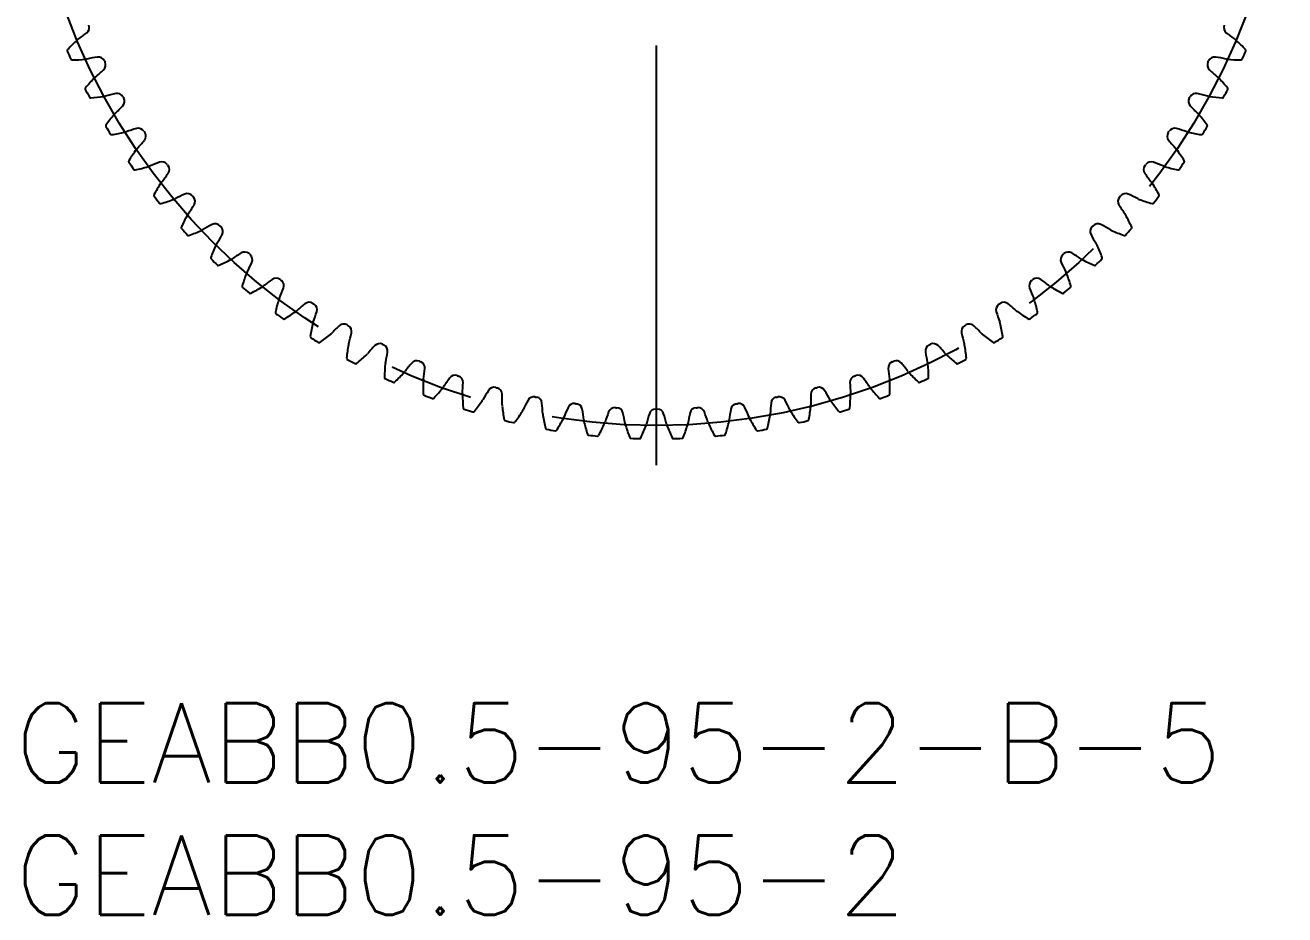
# Model space of a CAD drawing. Extents: x -1 to 76.5, y -8 to 59.5.
# Drawn here: x 0.39 to 48, y -8 to 25.64 of the extents above; entities that cross this region are included whole.
import ezdxf

# ---------------------------------------------------------------- set-up
doc = ezdxf.new("R2010")
doc.units = 0
doc.header["$LTSCALE"] = 0.5
doc.linetypes.add('CENTER', pattern=[50.8, 31.75, -6.35, 6.35, -6.35])
for name, color, linetype in [('MSM_CENTER', 1, 'CENTER'), ('MSM_CONTINUOUS', 7, 'CONTINUOUS'), ('MSM_PART_NUMBER', 7, 'CONTINUOUS')]:
    doc.layers.add(name, color=color, linetype=linetype)
doc.styles.get("Standard").update_dxf_attribs({"font": 'txt.shx', "height": 1, "bigfont": 'bigfont.shx'})

# ---------------------------------------------------------------- blocks, each defined once
blk = doc.blocks.new('*U2')
at = {"layer": 'MSM_PART_NUMBER'}
blk.add_text('GEABB0.5-95-2-B-5', height=3, dxfattribs=at).set_placement((0, -3))
blk = doc.blocks.new('*U3')
at = {"layer": 'MSM_PART_NUMBER'}
blk.add_text('GEABB0.5-95-2', height=3, dxfattribs=at).set_placement((0, -8))

msp = doc.modelspace()

# ---------------------------------------------------------------- linework, layer by layer
at = {"layer": 'MSM_CENTER'}
msp.add_line((24.25, 9), (24.25, 59.5), dxfattribs=at)
msp.add_circle((24.25, 34.25), 23.75, dxfattribs=at)
at = {"layer": 'MSM_CONTINUOUS'}
for centre, radius, start, end in [((-1.856, 31.054), 7.308, 305.4888, 308.6918), ((2.556, 25.545), 0.25, 308.6918, 21.8629), ((45.944, 25.545), 0.25, 158.1371, 231.3082), ((50.356, 31.054), 7.308, 231.3082, 234.5112), ((7.718, 19.256), 7.917, 132.7368, 136.3934), ((2.628, 24.766), 0.415, 125.4405, 132.7368), ((45.872, 24.766), 0.415, 47.2632, 54.5595), ((40.782, 19.256), 7.917, 43.6066, 47.2632), ((2.022, 24.682), 0.05, 136.3934, 203.29), ((24.25, 34.25), 24.25, 203.29, 204.0784), ((2.156, 24.377), 0.05, 204.0784, 270.975), ((2.022, 32.242), 7.917, 270.975, 274.6316), ((2.628, 24.766), 0.415, 274.6316, 281.9279), ((4.218, 17.208), 7.308, 98.6767, 101.8796), ((3.153, 24.185), 0.25, 25.5055, 98.6767), ((24.25, 34.25), 23.125, 205.5055, 205.6524), ((24.25, 34.25), 23.125, 334.3476, 334.4945), ((45.347, 24.185), 0.25, 81.3233, 154.4945), ((44.282, 17.208), 7.308, 78.1204, 81.3233), ((45.872, 24.766), 0.415, 258.0721, 265.3684), ((46.478, 32.242), 7.917, 265.3684, 269.025), ((46.344, 24.377), 0.05, 269.025, 335.9216), ((24.25, 34.25), 24.25, 335.9216, 336.71), ((46.478, 24.682), 0.05, 336.71, 43.6066), ((-1.587, 29.336), 7.308, 309.2783, 312.4812), ((3.179, 24.131), 0.25, 312.4812, 25.6523), ((45.321, 24.131), 0.25, 154.3476, 227.5188), ((50.087, 29.336), 7.308, 227.5188, 230.7217), ((8.745, 18.196), 7.917, 136.5263, 140.1829), ((3.302, 23.357), 0.415, 129.23, 136.5263), ((45.198, 23.357), 0.415, 43.4737, 50.77), ((39.755, 18.196), 7.917, 39.8171, 43.4737), ((2.703, 23.234), 0.05, 140.1829, 207.0795), ((24.25, 34.25), 24.25, 207.0795, 207.8679), ((2.857, 22.938), 0.05, 207.8679, 274.7645), ((2.203, 30.778), 7.917, 274.7645, 278.4211), ((3.302, 23.357), 0.415, 278.4211, 285.7174), ((5.388, 15.921), 7.308, 102.4661, 105.6691), ((3.864, 22.812), 0.25, 29.2949, 102.4661), ((3.894, 22.76), 0.25, 316.2707, 29.4418), ((24.25, 34.25), 23.125, 209.295, 209.4419), ((44.606, 22.76), 0.25, 150.5581, 223.7293), ((24.25, 34.25), 23.125, 330.5581, 330.705), ((44.636, 22.812), 0.25, 77.5339, 150.7051), ((43.112, 15.921), 7.308, 74.3309, 77.5339), ((45.198, 23.357), 0.415, 254.2826, 261.579), ((46.297, 30.778), 7.917, 261.5789, 265.2355), ((45.643, 22.938), 0.05, 265.2355, 332.1321), ((24.25, 34.25), 24.25, 332.1321, 332.9205), ((45.797, 23.234), 0.05, 332.9205, 39.8171), ((-1.206, 27.639), 7.308, 313.0678, 316.2707), ((49.706, 27.639), 7.308, 223.7293, 226.9322), ((9.84, 17.207), 7.917, 140.3158, 143.9724), ((4.067, 21.997), 0.415, 133.0195, 140.3158), ((44.433, 21.997), 0.415, 39.6842, 46.9805), ((38.66, 17.207), 7.917, 36.0276, 39.6842), ((3.478, 21.834), 0.05, 143.9724, 210.8689), ((24.25, 34.25), 24.25, 210.8689, 211.6574), ((3.651, 21.549), 0.05, 211.6574, 278.5539), ((2.481, 29.328), 7.917, 278.5539, 282.2105), ((4.067, 21.997), 0.415, 282.2105, 289.5069), ((6.64, 14.715), 7.308, 106.2556, 109.4585), ((4.665, 21.49), 0.25, 33.0844, 106.2556), ((24.25, 34.25), 23.125, 213.0844, 213.2314), ((4.698, 21.44), 0.25, 320.0602, 33.2313), ((43.802, 21.44), 0.25, 146.7687, 219.9398), ((24.25, 34.25), 23.125, 326.7686, 326.9156), ((43.835, 21.49), 0.25, 73.7444, 146.9157), ((41.86, 14.715), 7.308, 70.5415, 73.7444), ((44.433, 21.997), 0.415, 250.4931, 257.7895), ((46.019, 29.328), 7.917, 257.7895, 261.4461), ((44.849, 21.549), 0.05, 261.4461, 328.3426), ((24.25, 34.25), 24.25, 328.3426, 329.1311), ((45.022, 21.834), 0.05, 329.1311, 36.0276), ((4.921, 20.689), 0.415, 136.8089, 144.1053), ((-0.714, 25.971), 7.308, 316.8573, 320.0602), ((49.214, 25.971), 7.308, 219.9398, 223.1427), ((43.579, 20.689), 0.415, 35.8947, 43.1911), ((4.344, 20.488), 0.05, 147.7619, 214.6584), ((10.998, 16.291), 7.917, 144.1053, 147.7619), ((37.502, 16.291), 7.917, 32.2381, 35.8947), ((44.156, 20.488), 0.05, 325.3416, 32.2381), ((24.25, 34.25), 24.25, 214.6584, 215.4469), ((4.535, 20.215), 0.05, 215.4469, 282.3434), ((2.854, 27.9), 7.917, 282.3434, 286), ((4.921, 20.689), 0.415, 286, 293.2963), ((7.97, 13.594), 7.308, 110.0451, 113.248), ((5.551, 20.224), 0.25, 36.8739, 110.045), ((-0.112, 24.339), 7.308, 320.6467, 323.8497), ((24.25, 34.25), 23.125, 216.8739, 217.0208), ((5.587, 20.176), 0.25, 323.8497, 37.0208), ((42.913, 20.176), 0.25, 142.9792, 216.1503), ((48.612, 24.339), 7.308, 216.1503, 219.3533), ((24.25, 34.25), 23.125, 322.9792, 323.1261), ((42.949, 20.224), 0.25, 69.9549, 143.126), ((40.53, 13.594), 7.308, 66.752, 69.9549), ((43.579, 20.689), 0.415, 246.7037, 254), ((45.646, 27.9), 7.917, 254, 257.6566), ((43.965, 20.215), 0.05, 257.6566, 324.5531), ((24.25, 34.25), 24.25, 324.5531, 325.3416), ((12.214, 15.455), 7.917, 147.8947, 151.5513), ((5.86, 19.442), 0.415, 140.5984, 147.8947), ((42.64, 19.442), 0.415, 32.1053, 39.4016), ((36.286, 15.455), 7.917, 28.4487, 32.1053), ((5.297, 19.202), 0.05, 151.5513, 218.4479), ((24.25, 34.25), 24.25, 218.4479, 219.2363), ((3.32, 26.5), 7.917, 286.1329, 289.7895), ((5.86, 19.442), 0.415, 289.7895, 297.0858), ((9.371, 12.563), 7.308, 113.8346, 117.0375), ((6.519, 19.019), 0.25, 40.6634, 113.8346), ((24.25, 34.25), 23.125, 220.6634, 220.8103), ((6.558, 18.973), 0.25, 327.6391, 40.8103), ((41.942, 18.973), 0.25, 139.1897, 212.3609), ((24.25, 34.25), 23.125, 319.1897, 319.3366), ((41.981, 19.019), 0.25, 66.1654, 139.3367), ((39.129, 12.563), 7.308, 62.9625, 66.1654), ((42.64, 19.442), 0.415, 242.9142, 250.2105), ((45.18, 26.5), 7.917, 250.2105, 253.8671), ((24.25, 34.25), 24.25, 320.7637, 321.5521), ((43.203, 19.202), 0.05, 321.5521, 28.4487), ((5.506, 18.943), 0.05, 219.2363, 286.1329), ((0.596, 22.751), 7.308, 324.4362, 327.6391), ((47.904, 22.751), 7.308, 212.3609, 215.5638), ((42.994, 18.943), 0.05, 253.8671, 320.7637), ((13.482, 14.701), 7.917, 151.6842, 155.3408), ((6.879, 18.259), 0.415, 144.3879, 151.6842), ((10.837, 11.627), 7.308, 117.624, 120.827), ((7.564, 17.88), 0.25, 44.4528, 117.624), ((40.936, 17.88), 0.25, 62.376, 135.5472), ((37.663, 11.627), 7.308, 59.173, 62.376), ((41.621, 18.259), 0.415, 28.3158, 35.6121), ((35.018, 14.701), 7.917, 24.6592, 28.3158), ((6.333, 17.983), 0.05, 155.3408, 222.2374), ((24.25, 34.25), 24.25, 222.2374, 223.0258), ((6.559, 17.738), 0.05, 223.0258, 289.9223), ((3.878, 25.134), 7.917, 289.9223, 293.5789), ((6.879, 18.259), 0.415, 293.5789, 300.8753), ((1.408, 21.213), 7.308, 328.2257, 331.4286), ((24.25, 34.25), 23.125, 224.4528, 224.5998), ((7.606, 17.837), 0.25, 331.4286, 44.5998), ((40.894, 17.837), 0.25, 135.4002, 208.5714), ((47.092, 21.213), 7.308, 208.5714, 211.7743), ((24.25, 34.25), 23.125, 315.4002, 315.5472), ((41.621, 18.259), 0.415, 239.1247, 246.4211), ((44.622, 25.134), 7.917, 246.4211, 250.0777), ((41.941, 17.738), 0.05, 250.0777, 316.9742), ((24.25, 34.25), 24.25, 316.9742, 317.7626), ((42.167, 17.983), 0.05, 317.7621, 24.6592), ((14.798, 14.032), 7.917, 155.4737, 159.1303), ((7.974, 17.145), 0.415, 148.1773, 155.4737), ((40.526, 17.145), 0.415, 24.5263, 31.8227), ((33.702, 14.032), 7.917, 20.8697, 24.5263), ((7.447, 16.834), 0.05, 159.1303, 226.0268), ((24.25, 34.25), 24.25, 226.0268, 226.8153), ((4.525, 23.807), 7.917, 293.7118, 297.3684), ((7.974, 17.145), 0.415, 297.3684, 304.6648), ((12.361, 10.79), 7.308, 121.4135, 124.6164), ((8.683, 16.813), 0.25, 48.2423, 121.4135), ((2.32, 19.731), 7.308, 332.0151, 335.2181), ((24.25, 34.25), 23.125, 228.2423, 228.3893), ((8.727, 16.773), 0.25, 335.2181, 48.3893), ((39.773, 16.773), 0.25, 131.6108, 204.7819), ((46.18, 19.731), 7.308, 204.7819, 207.9849), ((24.25, 34.25), 23.125, 311.6107, 311.7577), ((39.817, 16.813), 0.25, 58.5865, 131.7577), ((36.139, 10.79), 7.308, 55.3836, 58.5865), ((40.526, 17.145), 0.415, 235.3352, 242.6316), ((43.975, 23.807), 7.917, 242.6316, 246.2882), ((24.25, 34.25), 24.25, 313.1847, 313.9732), ((41.053, 16.834), 0.05, 313.9726, 20.8697), ((7.689, 16.605), 0.05, 226.8153, 293.7118), ((16.155, 13.451), 7.917, 159.2632, 162.9198), ((9.14, 16.107), 0.415, 151.9668, 159.2632), ((39.36, 16.107), 0.415, 20.7368, 28.0332), ((32.345, 13.451), 7.917, 17.0802, 20.7368), ((40.811, 16.605), 0.05, 246.2882, 313.1847), ((8.635, 15.762), 0.05, 162.9198, 229.8163), ((24.25, 34.25), 24.25, 229.8163, 230.6048), ((5.258, 22.526), 7.917, 297.5013, 301.1579), ((9.14, 16.107), 0.415, 301.1579, 308.4542), ((13.938, 10.055), 7.308, 125.203, 128.4059), ((9.869, 15.822), 0.25, 52.0318, 125.203), ((24.25, 34.25), 23.125, 232.0318, 232.1787), ((9.916, 15.785), 0.25, 339.0076, 52.1787), ((38.584, 15.785), 0.25, 127.8213, 200.9924), ((24.25, 34.25), 23.125, 307.8213, 307.9682), ((38.631, 15.822), 0.25, 54.797, 127.9682), ((34.562, 10.055), 7.308, 51.5941, 54.797), ((39.36, 16.107), 0.415, 231.5458, 238.8421), ((43.242, 22.526), 7.917, 238.8421, 242.4987), ((24.25, 34.25), 24.25, 309.3952, 310.1837), ((39.865, 15.762), 0.05, 310.1832, 17.0802), ((8.891, 15.549), 0.05, 230.6053, 297.5013), ((17.547, 12.962), 7.917, 163.0526, 166.7092), ((10.372, 15.148), 0.415, 155.7563, 163.0526), ((3.327, 18.314), 7.308, 335.8046, 339.0076), ((45.173, 18.314), 7.308, 200.9924, 204.1954), ((38.128, 15.148), 0.415, 16.9474, 24.2437), ((30.953, 12.962), 7.917, 13.2908, 16.9474), ((39.609, 15.549), 0.05, 242.4987, 309.3952), ((9.891, 14.77), 0.05, 166.7092, 233.6058), ((6.075, 21.297), 7.917, 301.2908, 304.9474), ((10.372, 15.148), 0.415, 304.9474, 312.2437), ((15.559, 9.427), 7.308, 128.9924, 132.1954), ((11.118, 14.912), 0.25, 55.8213, 128.9924), ((24.25, 34.25), 23.125, 235.8213, 235.9682), ((4.426, 16.966), 7.308, 339.5941, 342.797), ((11.168, 14.879), 0.25, 342.797, 55.9682), ((37.332, 14.879), 0.25, 124.0318, 197.203), ((44.074, 16.966), 7.308, 197.203, 200.4059), ((24.25, 34.25), 23.125, 304.0318, 304.1787), ((37.382, 14.912), 0.25, 51.0076, 124.1787), ((32.941, 9.427), 7.308, 47.8046, 51.0076), ((38.128, 15.148), 0.415, 227.7563, 235.0526), ((42.425, 21.297), 7.917, 235.0526, 238.7092), ((38.609, 14.77), 0.05, 306.3937, 13.2908), ((24.25, 34.25), 24.25, 233.6058, 234.3942), ((10.161, 14.574), 0.05, 234.3942, 301.2908), ((18.969, 12.565), 7.917, 166.8421, 170.4987), ((11.665, 14.273), 0.415, 159.5458, 166.8421), ((12.425, 14.087), 0.25, 59.6107, 132.7819), ((24.25, 34.25), 23.125, 239.6107, 239.7577), ((24.25, 34.25), 23.125, 300.2423, 300.3893), ((36.075, 14.087), 0.25, 47.2181, 120.3893), ((36.835, 14.273), 0.415, 13.1579, 20.4542), ((29.531, 12.565), 7.917, 9.5013, 13.1579), ((38.339, 14.574), 0.05, 238.7092, 305.6058), ((24.25, 34.25), 24.25, 305.6058, 306.3942), ((11.21, 13.864), 0.05, 170.4987, 237.3952), ((24.25, 34.25), 24.25, 237.3952, 238.1837), ((6.971, 20.124), 7.917, 305.0802, 308.7368), ((11.665, 14.273), 0.415, 308.7368, 316.0332), ((17.219, 8.907), 7.308, 132.7819, 135.9849), ((12.477, 14.056), 0.25, 346.5865, 59.7577), ((5.612, 15.693), 7.308, 343.3836, 346.5865), ((36.023, 14.056), 0.25, 120.2423, 193.4135), ((42.888, 15.693), 7.308, 193.4135, 196.6164), ((31.281, 8.907), 7.308, 44.0151, 47.2181), ((36.835, 14.273), 0.415, 223.9668, 231.2632), ((41.529, 20.124), 7.917, 231.2632, 234.9198), ((24.25, 34.25), 24.25, 301.8163, 302.6047), ((37.29, 13.864), 0.05, 302.6042, 9.5013), ((11.492, 13.686), 0.05, 238.1837, 305.0802), ((20.414, 12.264), 7.917, 170.6316, 174.2882), ((13.012, 13.485), 0.415, 163.3352, 170.6316), ((18.909, 8.497), 7.308, 136.5714, 139.7743), ((13.784, 13.349), 0.25, 63.4002, 136.5714), ((24.25, 34.25), 23.125, 243.4002, 243.5472), ((13.837, 13.322), 0.25, 350.376, 63.5472), ((34.663, 13.322), 0.25, 116.4528, 189.6241), ((24.25, 34.25), 23.125, 296.4528, 296.5998), ((34.716, 13.349), 0.25, 43.4286, 116.5997), ((29.591, 8.497), 7.308, 40.2257, 43.4286), ((35.488, 13.485), 0.415, 9.3684, 16.6648), ((28.086, 12.264), 7.917, 5.7118, 9.3684), ((37.008, 13.686), 0.05, 234.9198, 301.8163), ((12.586, 13.046), 0.05, 174.2881, 241.1847), ((24.25, 34.25), 24.25, 241.1847, 241.9732), ((7.942, 19.013), 7.917, 308.8697, 312.5263), ((13.012, 13.485), 0.415, 312.5263, 319.8227), ((14.409, 12.787), 0.415, 167.1247, 174.4211), ((6.879, 14.502), 7.308, 347.173, 350.376), ((20.623, 8.201), 7.308, 140.3609, 143.5638), ((15.188, 12.703), 0.25, 67.1897, 140.3609), ((24.25, 34.25), 23.125, 247.1897, 247.3366), ((15.243, 12.68), 0.25, 354.1654, 67.3366), ((33.257, 12.68), 0.25, 112.6633, 185.8346), ((24.25, 34.25), 23.125, 292.6634, 292.8103), ((33.312, 12.703), 0.25, 39.6391, 112.8103), ((27.877, 8.201), 7.308, 36.4362, 39.6391), ((41.621, 14.502), 7.308, 189.624, 192.827), ((34.091, 12.787), 0.415, 5.5789, 12.8753), ((35.488, 13.485), 0.415, 220.1773, 227.4737), ((40.558, 19.013), 7.917, 227.4737, 231.1303), ((24.25, 34.25), 24.25, 298.0268, 298.8153), ((35.914, 13.046), 0.05, 298.8153, 5.7118), ((12.879, 12.888), 0.05, 241.9732, 308.8697), ((21.875, 12.058), 7.917, 174.4211, 178.0776), ((8.985, 17.968), 7.917, 312.6592, 316.3158), ((14.409, 12.787), 0.415, 316.3158, 323.6121), ((8.222, 13.397), 7.308, 350.9625, 354.1654), ((16.632, 12.151), 0.25, 70.9791, 144.1503), ((24.25, 34.25), 23.125, 250.9792, 251.1261), ((24.25, 34.25), 23.125, 288.8739, 289.0208), ((31.868, 12.151), 0.25, 35.8497, 109.0208), ((40.278, 13.397), 7.308, 185.8346, 189.0375), ((34.091, 12.787), 0.415, 216.3879, 223.6842), ((39.515, 17.968), 7.917, 223.6842, 227.3408), ((26.625, 12.058), 7.917, 1.9223, 5.5789), ((35.621, 12.888), 0.05, 231.1303, 298.0268), ((14.013, 12.322), 0.05, 178.0776, 244.9742), ((24.25, 34.25), 24.25, 244.9742, 245.7626), ((14.315, 12.183), 0.05, 245.7621, 312.6592), ((23.347, 11.95), 7.917, 178.2105, 181.8671), ((15.849, 12.184), 0.415, 170.9142, 178.2105), ((10.094, 16.995), 7.917, 316.4487, 320.1053), ((15.849, 12.184), 0.415, 320.1053, 327.4016), ((22.352, 8.018), 7.308, 144.1503, 147.3533), ((16.689, 12.132), 0.25, 357.9549, 71.1261), ((9.635, 12.384), 7.308, 354.752, 357.9549), ((18.109, 11.696), 0.25, 74.7686, 147.9398), ((24.25, 34.25), 23.125, 254.7686, 254.9156), ((18.167, 11.68), 0.25, 1.7444, 74.9156), ((30.333, 11.68), 0.25, 105.0844, 178.2556), ((24.25, 34.25), 23.125, 285.0844, 285.2314), ((30.391, 11.696), 0.25, 32.0602, 105.2313), ((31.811, 12.132), 0.25, 108.8739, 182.0451), ((38.865, 12.384), 7.308, 182.0451, 185.248), ((26.148, 8.018), 7.308, 32.6467, 35.8497), ((32.651, 12.184), 0.415, 212.5984, 219.8947), ((38.406, 16.995), 7.917, 219.8947, 223.5513), ((32.651, 12.184), 0.415, 1.7895, 9.0858), ((25.153, 11.95), 7.917, 358.1329, 1.7895), ((34.185, 12.183), 0.05, 227.3408, 294.2374), ((24.25, 34.25), 24.25, 294.2374, 295.0258), ((34.487, 12.322), 0.05, 295.0258, 1.9223), ((15.484, 11.693), 0.05, 181.8671, 248.7637), ((24.25, 34.25), 24.25, 248.7637, 249.5521), ((15.796, 11.575), 0.05, 249.5516, 316.4487), ((17.326, 11.677), 0.415, 174.7037, 182), ((24.823, 11.939), 7.917, 182, 185.6566), ((11.266, 16.097), 7.917, 320.2381, 323.8947), ((17.326, 11.677), 0.415, 323.8947, 331.1911), ((24.09, 7.95), 7.308, 147.9398, 151.1427), ((11.112, 11.466), 7.308, 358.5415, 1.7444), ((25.829, 7.997), 7.308, 151.7293, 154.9322), ((19.613, 11.34), 0.25, 78.5581, 151.7293), ((24.25, 34.25), 23.125, 258.5581, 258.705), ((19.672, 11.328), 0.25, 5.5339, 78.705), ((28.828, 11.328), 0.25, 101.2949, 174.4661), ((24.25, 34.25), 23.125, 281.295, 281.4419), ((28.887, 11.34), 0.25, 28.2707, 101.4418), ((22.671, 7.997), 7.308, 25.0678, 28.2707), ((37.388, 11.466), 7.308, 178.2556, 181.4585), ((24.41, 7.95), 7.308, 28.8573, 32.0602), ((31.174, 11.677), 0.415, 208.8089, 216.1053), ((37.234, 16.097), 7.917, 216.1053, 219.7619), ((23.677, 11.939), 7.917, 354.3434, 358), ((31.174, 11.677), 0.415, 358, 5.2963), ((32.704, 11.575), 0.05, 223.5513, 290.4479), ((24.25, 34.25), 24.25, 290.4479, 291.2363), ((33.016, 11.693), 0.05, 291.2363, 358.1329), ((16.994, 11.163), 0.05, 185.6566, 252.5531), ((24.25, 34.25), 24.25, 252.5531, 253.3416), ((17.313, 11.066), 0.05, 253.341, 320.2381), ((18.833, 11.269), 0.415, 178.4931, 185.7895), ((26.296, 12.025), 7.917, 185.7895, 189.4461), ((12.494, 15.279), 7.917, 324.0276, 327.6842), ((18.833, 11.269), 0.415, 327.6842, 334.9805), ((12.647, 10.647), 7.308, 2.3309, 5.5339), ((27.56, 8.159), 7.308, 155.5188, 158.7217), ((21.137, 11.083), 0.25, 82.3476, 155.5188), ((24.25, 34.25), 23.125, 262.3476, 262.4945), ((21.197, 11.075), 0.25, 9.3233, 82.4945), ((14.232, 9.932), 7.308, 6.1204, 9.3233), ((29.278, 8.434), 7.308, 159.3082, 162.5112), ((22.675, 10.928), 0.25, 86.137, 159.3082), ((24.25, 34.25), 23.125, 266.1371, 266.284), ((22.735, 10.924), 0.25, 13.1128, 86.284), ((15.861, 9.323), 7.308, 9.9099, 13.1128), ((24.22, 10.875), 0.25, 89.9265, 163.0977), ((24.25, 34.25), 23.125, 269.9265, 270.0735), ((24.28, 10.875), 0.25, 16.9023, 90.0734), ((32.639, 9.323), 7.308, 166.8872, 170.0901), ((25.765, 10.924), 0.25, 93.716, 166.8872), ((24.25, 34.25), 23.125, 273.716, 273.8629), ((25.825, 10.928), 0.25, 20.6918, 93.8629), ((19.222, 8.434), 7.308, 17.4888, 20.6918), ((34.268, 9.932), 7.308, 170.6767, 173.8796), ((27.303, 11.075), 0.25, 97.5054, 170.6767), ((24.25, 34.25), 23.125, 277.5055, 277.6524), ((27.363, 11.083), 0.25, 24.4812, 97.6523), ((20.94, 8.159), 7.308, 21.2783, 24.4812), ((35.853, 10.647), 7.308, 174.4661, 177.6691), ((29.667, 11.269), 0.415, 205.0195, 212.3158), ((36.006, 15.279), 7.917, 212.3158, 215.9724), ((22.204, 12.025), 7.917, 350.5539, 354.2105), ((29.667, 11.269), 0.415, 354.2105, 1.5069), ((31.187, 11.066), 0.05, 219.7619, 286.6584), ((24.25, 34.25), 24.25, 286.6584, 287.4469), ((31.506, 11.163), 0.05, 287.4469, 354.3434), ((18.536, 10.734), 0.05, 189.4461, 256.3426), ((24.25, 34.25), 24.25, 256.3426, 257.1311), ((18.86, 10.658), 0.05, 257.1311, 324.0276), ((20.364, 10.961), 0.415, 182.2826, 189.5789), ((27.76, 12.209), 7.917, 189.5789, 193.2355), ((13.773, 14.543), 7.917, 327.8171, 331.4737), ((20.364, 10.961), 0.415, 331.4737, 338.77), ((21.911, 10.755), 0.415, 186.0721, 193.3684), ((29.209, 12.489), 7.917, 193.3684, 197.025), ((15.099, 13.894), 7.917, 331.6066, 335.2632), ((21.911, 10.755), 0.415, 335.2632, 342.5595), ((23.469, 10.652), 0.415, 189.8616, 197.1579), ((30.637, 12.865), 7.917, 197.1579, 200.8145), ((16.464, 13.334), 7.917, 335.396, 339.0526), ((23.469, 10.652), 0.415, 339.0526, 346.349), ((30.973, 8.823), 7.308, 163.0977, 166.3006), ((17.527, 8.823), 7.308, 13.6994, 16.9023), ((25.031, 10.652), 0.415, 193.651, 200.9474), ((32.036, 13.334), 7.917, 200.9474, 204.604), ((17.863, 12.865), 7.917, 339.1855, 342.8421), ((25.031, 10.652), 0.415, 342.8421, 350.1384), ((26.589, 10.755), 0.415, 197.4405, 204.7368), ((33.401, 13.894), 7.917, 204.7368, 208.3934), ((19.291, 12.489), 7.917, 342.975, 346.6316), ((26.589, 10.755), 0.415, 346.6316, 353.9279), ((28.136, 10.961), 0.415, 201.23, 208.5263), ((34.727, 14.543), 7.917, 208.5263, 212.1829), ((20.74, 12.209), 7.917, 346.7645, 350.4211), ((28.136, 10.961), 0.415, 350.4211, 357.7174), ((29.64, 10.658), 0.05, 215.9724, 282.8689), ((24.25, 34.25), 24.25, 282.8689, 283.6574), ((29.964, 10.734), 0.05, 283.6574, 350.5539), ((20.103, 10.408), 0.05, 193.2355, 260.1321), ((24.25, 34.25), 24.25, 260.1321, 260.9205), ((20.431, 10.353), 0.05, 260.9205, 327.8171), ((21.687, 10.186), 0.05, 197.025, 263.9216), ((24.25, 34.25), 24.25, 263.9216, 264.71), ((22.019, 10.153), 0.05, 264.71, 331.6066), ((23.283, 10.069), 0.05, 200.8145, 267.711), ((24.25, 34.25), 24.25, 267.711, 268.4995), ((23.616, 10.058), 0.05, 268.4989, 335.396), ((24.884, 10.058), 0.05, 204.604, 271.5005), ((24.25, 34.25), 24.25, 271.5005, 272.289), ((25.217, 10.069), 0.05, 272.2884, 339.1855), ((26.481, 10.153), 0.05, 208.3934, 275.29), ((24.25, 34.25), 24.25, 275.29, 276.0784), ((26.813, 10.186), 0.05, 276.0779, 342.975), ((28.069, 10.353), 0.05, 212.1829, 279.0795), ((24.25, 34.25), 24.25, 279.0795, 279.8679), ((28.397, 10.408), 0.05, 279.8679, 346.7645)]:
    msp.add_arc(centre, radius, start, end, dxfattribs=at)

# ---------------------------------------------------------------- block references
for name in ['*U2', '*U3']:
    msp.add_blockref(name, (0, 0), dxfattribs=at)

doc.saveas('drawing.dxf')
